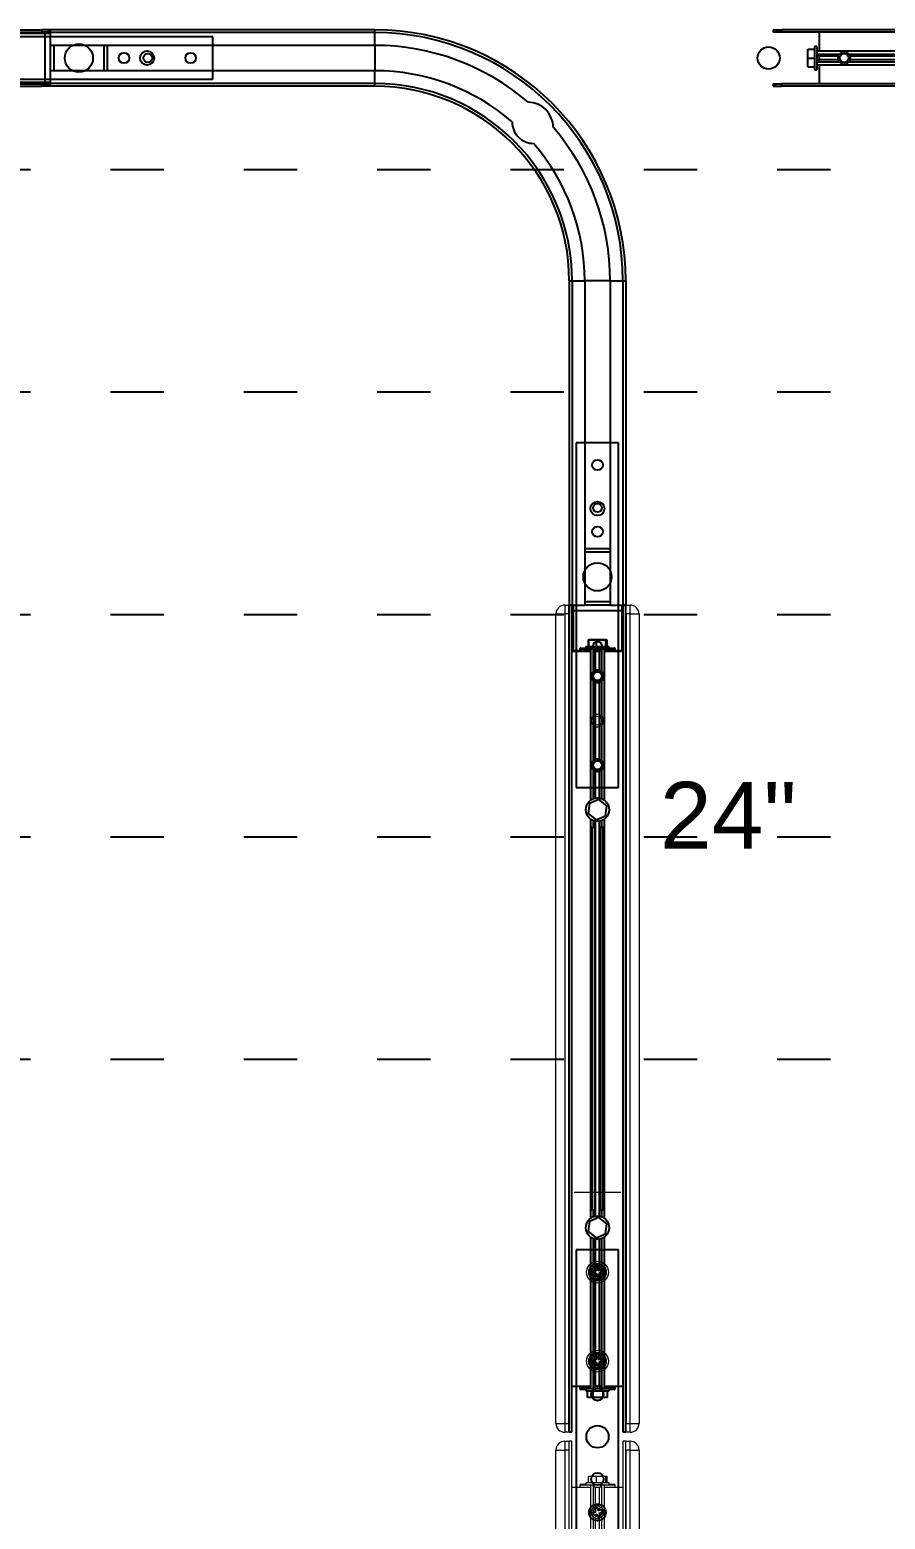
# Model space of a CAD drawing. Header units: inches. Extents: x 9936 to 27102, y -2774 to 11910.
# Drawn here: x 16355 to 16740, y 10258 to 10928 of the extents above; entities that cross this region are included whole.
import ezdxf

# ---------------------------------------------------------------- set-up
doc = ezdxf.new("R2010")
doc.units = ezdxf.units.IN
doc.header["$MEASUREMENT"] = 0
doc.linetypes.add('ACAD_ISO03W100', pattern=[30, 12, -18])
for name, color, linetype in [('Conector lateral', 150, 'Continuous'), ('COTA', 7, 'Continuous'), ('Puente', 244, 'Continuous'), ('RECTO', 20, 'Continuous'), ('TEXTO', 7, 'Continuous')]:
    doc.layers.add(name, color=color, linetype=linetype)
doc.styles.get("Standard").update_dxf_attribs({"font": 'arial.ttf'})
doc.dimstyles.get("Standard").update_dxf_attribs({"dimscale": 150, "dimtxt": 0.18, "dimasz": 0.18, "dimexe": 0.18, "dimexo": 0.0625, "dimgap": 0.09, "dimtad": 0, "dimdec": 0, "dimzin": 0, "dimdsep": 46, "dimtxsty": 'Standard', "dimcen": 0.09, "dimclrd": 1, "dimclre": 1, "dimclrt": 1, "dimadec": 0, "dimazin": 0, "dimtfac": 1, "dimtdec": 0, "dimtofl": 0, "dimtmove": 0, "dimatfit": 3, "dimfxl": 1, "dimtolj": 1, "dimtzin": 0, "dimarcsym": 0})

# ---------------------------------------------------------------- blocks, each defined once
blk = doc.blocks.new('*D73')
at = {"layer": 'Defpoints', "color": 0, "transparency": 16777216}
for p in [(16174.77, 10858.16), (16054.17, 8863.46), (16598.77, 8863.46)]:
    blk.add_point(p, dxfattribs=at)
at = {"layer": 'TEXTO', "color": 1, "lineweight": -2, "transparency": 16777216}
for p, q in [((16165.4, 10858.16), (16027.17, 10858.16)), ((16054.17, 10831.16), (16054.17, 9913.45)), ((16054.17, 8890.46), (16054.17, 9808.16)), ((16589.4, 8863.46), (16027.17, 8863.46))]:
    blk.add_line(p, q, dxfattribs=at)
at = {"layer": 'TEXTO', "color": 1, "transparency": 16777216}
for points in [[(16049.67, 10831.16), (16058.67, 10831.16), (16054.17, 10858.16)], [(16049.67, 8890.46), (16058.67, 8890.46), (16054.17, 8863.46)]]:
    blk.add_solid(points, dxfattribs=at)
at = {"layer": 'TEXTO', "color": 1, "transparency": 16777216, "insert": (16054.17, 9860.81), "char_height": 27, "attachment_point": 5, "rotation": 90}
blk.add_mtext('\\A1;1995', dxfattribs=at)
blk = doc.blocks.new('PUENTE H24 F24')
at = {"layer": 'Puente', "linetype": 'Continuous'}
for p, q in [((6299.67, -10445.32), (6671.67, -10445.32)), ((6299.67, -10446.42), (6671.67, -10446.42)), ((6748.67, -10448.49), (6593.67, -10448.49)), ((6673.14, -10447.02), (6655.17, -10447.02)), ((6671.67, -10445.32), (6671.67, -10446.42)), ((6674.5, -10445.32), (6671.67, -10445.32)), ((6674.5, -10446.42), (6671.67, -10446.42)), ((6673.14, -10469.02), (6673.14, -10447.02)), ((6675.67, -10447.02), (6673.14, -10447.02)), ((6674.5, -10445.32), (6674.5, -10446.42)), ((6675.67, -10445.32), (6674.5, -10445.32)), ((6675.67, -10446.42), (6674.5, -10446.42)), ((6821.47, -10445.32), (6675.67, -10445.32)), ((6675.67, -10446.59), (6675.67, -10445.32)), ((6675.67, -10446.42), (6675.67, -10445.32)), ((6821.47, -10446.59), (6675.67, -10446.59)), ((6675.67, -10452.32), (6675.67, -10446.59)), ((6748.67, -10467.54), (6748.67, -10448.49)), ((6821.47, -10446.59), (6821.47, -10445.32)), ((6821.47, -10452.32), (6821.47, -10446.59)), ((6821.47, -10452.32), (6675.67, -10452.32)), ((6675.67, -10463.72), (6675.67, -10452.32)), ((6677.19, -10463.72), (6677.19, -10452.32)), ((6699.55, -10452.32), (6699.55, -10463.72)), ((6701.07, -10452.32), (6701.07, -10463.72)), ((6821.47, -10452.32), (6821.47, -10463.72)), ((6593.67, -10467.54), (6748.67, -10467.54)), ((6821.47, -10463.72), (6675.67, -10463.72)), ((6675.67, -10469.45), (6675.67, -10463.72)), ((6821.47, -10469.45), (6821.47, -10463.72)), ((6299.67, -10469.62), (6671.67, -10469.62)), ((6299.67, -10470.72), (6671.67, -10470.72)), ((6673.14, -10469.02), (6655.17, -10469.02)), ((6671.67, -10470.72), (6671.67, -10469.62)), ((6671.67, -10469.62), (6674.5, -10469.62)), ((6674.5, -10470.72), (6671.67, -10470.72)), ((6675.67, -10469.02), (6673.14, -10469.02)), ((6674.5, -10469.62), (6674.5, -10470.72)), ((6674.5, -10469.62), (6675.67, -10469.62)), ((6675.67, -10470.72), (6674.5, -10470.72)), ((6821.47, -10469.45), (6675.67, -10469.45)), ((6675.67, -10470.72), (6675.67, -10469.45)), ((6675.67, -10470.72), (6675.67, -10469.62)), ((6821.47, -10470.72), (6675.67, -10470.72)), ((6821.47, -10470.72), (6821.47, -10469.45)), ((6908.97, -10558.22), (6910.24, -10558.22)), ((6908.97, -10558.22), (6908.97, -10704.02)), ((6910.24, -10558.22), (6910.24, -10704.02)), ((6910.24, -10558.22), (6915.97, -10558.22)), ((6915.97, -10558.22), (6915.97, -10704.02)), ((6927.37, -10558.22), (6915.97, -10558.22)), ((6927.37, -10558.22), (6927.37, -10704.02)), ((6927.37, -10558.22), (6933.1, -10558.22)), ((6933.1, -10558.22), (6934.37, -10558.22)), ((6933.1, -10558.22), (6933.1, -10704.02)), ((6934.37, -10558.22), (6934.37, -10704.02)), ((6912.15, -10631.02), (6912.15, -10786.02)), ((6931.2, -10631.02), (6912.15, -10631.02)), ((6931.2, -10786.02), (6931.2, -10631.02)), ((6915.97, -10678.62), (6927.37, -10678.62)), ((6915.97, -10680.14), (6927.37, -10680.14)), ((6927.37, -10702.5), (6915.97, -10702.5)), ((6908.97, -10704.02), (6910.24, -10704.02)), ((6908.97, -11076.02), (6908.97, -10704.02)), ((6910.07, -10704.02), (6908.97, -10704.02)), ((6908.97, -11072.02), (6908.97, -10708.02)), ((6910.07, -11076.02), (6910.07, -10704.02)), ((6910.24, -10704.02), (6915.97, -10704.02)), ((6910.67, -10704.02), (6910.67, -10706.55)), ((6932.67, -10706.55), (6910.67, -10706.55)), ((6910.67, -10706.55), (6910.67, -10724.52)), ((6927.37, -10704.02), (6915.97, -10704.02)), ((6927.37, -10704.02), (6933.1, -10704.02)), ((6932.67, -10704.02), (6932.67, -10706.55)), ((6932.67, -10706.55), (6932.67, -10724.52)), ((6933.1, -10704.02), (6934.37, -10704.02)), ((6934.37, -10704.02), (6933.27, -10704.02)), ((6933.27, -11076.02), (6933.27, -10704.02)), ((6934.37, -11076.02), (6934.37, -10704.02)), ((6934.37, -10708.02), (6934.37, -11072.02)), ((6916.42, -10722.72), (6916.42, -10723.72)), ((6923.68, -10722.72), (6916.42, -10722.72)), ((6917.44, -10719.72), (6917.44, -10722.72)), ((6917.44, -10719.72), (6921.07, -10719.72)), ((6917.71, -10724.52), (6917.71, -10719.52)), ((6917.71, -10719.52), (6925.64, -10719.52)), ((6921.07, -10719.72), (6921.07, -10722.72)), ((6921.07, -10719.72), (6925.3, -10719.72)), ((6926.92, -10722.72), (6923.68, -10722.72)), ((6925.3, -10719.72), (6925.3, -10722.72)), ((6925.3, -10719.72), (6925.9, -10719.72)), ((6925.64, -10719.52), (6925.64, -10724.52)), ((6925.9, -10719.72), (6925.9, -10722.72)), ((6926.92, -10723.72), (6926.92, -10722.72)), ((6918.58, -10724.82), (6910.07, -10724.82)), ((6917.71, -10724.52), (6910.67, -10724.52)), ((6913.67, -10723.82), (6913.67, -10724.82)), ((6918.58, -10723.82), (6913.67, -10723.82)), ((6914.17, -10723.32), (6916.42, -10723.32)), ((6918.58, -10723.72), (6916.42, -10723.72)), ((6918.58, -10723.72), (6918.58, -10791.77)), ((6919.87, -10723.72), (6918.58, -10723.72)), ((6923.46, -10723.72), (6919.87, -10723.72)), ((6919.87, -10733.9), (6919.87, -10723.72)), ((6920.82, -10733.37), (6920.82, -10724.82)), ((6922.52, -10724.82), (6920.82, -10724.82)), ((6922.52, -10733.37), (6922.52, -10724.82)), ((6923.48, -10723.72), (6923.48, -10733.9)), ((6924.76, -10723.72), (6923.48, -10723.72)), ((6926.92, -10723.72), (6924.76, -10723.72)), ((6924.76, -10791.77), (6924.76, -10723.72)), ((6928.37, -10723.82), (6924.76, -10723.82)), ((6933.27, -10724.82), (6924.76, -10724.82)), ((6932.67, -10724.52), (6925.64, -10724.52)), ((6926.92, -10723.32), (6927.95, -10723.32)), ((6927.95, -10723.32), (6929.17, -10723.32)), ((6929.67, -10723.82), (6928.37, -10723.82)), ((6929.67, -10724.82), (6929.67, -10723.82)), ((6919.87, -10773.9), (6919.87, -10738.13)), ((6920.82, -10773.37), (6920.82, -10738.66)), ((6922.52, -10773.37), (6922.52, -10738.66)), ((6923.48, -10738.13), (6923.48, -10773.9)), ((6919.87, -10791.09), (6919.87, -10778.13)), ((6920.82, -10790.83), (6920.82, -10778.66)), ((6922.52, -10790.83), (6922.52, -10778.66)), ((6923.48, -10778.13), (6923.48, -10791.09)), ((6912.15, -10786.02), (6931.2, -10786.02)), ((6918.04, -10793.23), (6917.44, -10797.76)), ((6922.27, -10791.48), (6918.04, -10793.23)), ((6925.9, -10794.27), (6922.27, -10791.48)), ((6925.3, -10798.81), (6925.9, -10794.27)), ((6917.44, -10797.76), (6921.07, -10800.55)), ((6918.58, -10800.26), (6918.58, -10804.02)), ((6919.87, -10804.02), (6919.87, -10800.95)), ((6920.82, -10978.83), (6920.82, -10801.2)), ((6921.07, -10800.55), (6925.3, -10798.81)), ((6922.52, -10978.83), (6922.52, -10801.2)), ((6923.48, -10800.95), (6923.48, -10804.02)), ((6924.76, -10804.02), (6924.76, -10800.26)), ((6918.52, -10804.02), (6918.52, -10976.02)), ((6919.33, -10804.02), (6918.52, -10804.02)), ((6919.33, -10976.02), (6919.33, -10804.02)), ((6920.42, -10804.02), (6919.33, -10804.02)), ((6920.42, -10976.02), (6920.42, -10804.02)), ((6922.92, -10804.02), (6922.92, -10976.02)), ((6924.01, -10804.02), (6922.92, -10804.02)), ((6924.01, -10976.02), (6924.01, -10804.02)), ((6924.82, -10804.02), (6924.01, -10804.02)), ((6924.82, -10976.02), (6924.82, -10804.02)), ((6918.52, -10976.02), (6919.33, -10976.02)), ((6918.58, -10976.02), (6918.58, -10979.77)), ((6919.33, -10976.02), (6920.42, -10976.02)), ((6919.87, -10979.09), (6919.87, -10976.02)), ((6922.92, -10976.02), (6924.01, -10976.02)), ((6923.48, -10976.02), (6923.48, -10979.09)), ((6924.01, -10976.02), (6924.82, -10976.02)), ((6924.76, -10979.77), (6924.76, -10976.02)), ((6918.04, -10981.23), (6917.44, -10985.76)), ((6922.27, -10979.48), (6918.04, -10981.23)), ((6925.9, -10982.27), (6922.27, -10979.48)), ((6925.3, -10986.81), (6925.9, -10982.27)), ((6917.44, -10985.76), (6921.07, -10988.55)), ((6918.58, -10988.26), (6918.58, -11056.32)), ((6919.87, -11001.9), (6919.87, -10988.95)), ((6920.82, -11001.37), (6920.82, -10989.2)), ((6921.07, -10988.55), (6925.3, -10986.81)), ((6922.52, -11001.37), (6922.52, -10989.2)), ((6923.48, -10988.95), (6923.48, -11001.9)), ((6924.76, -11056.32), (6924.76, -10988.26)), ((6919.87, -11041.9), (6919.87, -11006.13)), ((6920.82, -11041.37), (6920.82, -11006.66)), ((6922.52, -11041.37), (6922.52, -11006.66)), ((6923.48, -11006.13), (6923.48, -11041.9)), ((6919.87, -11056.32), (6919.87, -11046.13)), ((6920.82, -11055.22), (6920.82, -11046.66)), ((6922.52, -11055.22), (6922.52, -11046.66)), ((6923.48, -11046.13), (6923.48, -11056.32)), ((6910.07, -11055.22), (6918.58, -11055.22)), ((6913.67, -11055.22), (6913.67, -11056.22)), ((6913.67, -11056.22), (6918.6, -11056.22)), ((6916.42, -11056.72), (6914.17, -11056.72)), ((6916.42, -11056.32), (6916.42, -11057.32)), ((6916.42, -11056.32), (6918.54, -11056.32)), ((6916.42, -11057.32), (6926.92, -11057.32)), ((6917.11, -11060.32), (6917.11, -11057.32)), ((6918.58, -11056.32), (6919.87, -11056.32)), ((6919.69, -11060.32), (6919.69, -11057.32)), ((6919.87, -11056.32), (6923.49, -11056.32)), ((6920.82, -11055.22), (6922.52, -11055.22)), ((6923.48, -11056.32), (6924.76, -11056.32)), ((6924.26, -11060.32), (6924.26, -11057.32)), ((6924.74, -11056.22), (6929.67, -11056.22)), ((6924.76, -11055.22), (6933.27, -11055.22)), ((6924.77, -11056.32), (6926.92, -11056.32)), ((6926.24, -11060.32), (6926.24, -11057.32)), ((6926.92, -11057.32), (6926.92, -11056.32)), ((6929.17, -11056.72), (6926.92, -11056.72)), ((6929.67, -11056.22), (6929.67, -11055.22)), ((6919.69, -11060.32), (6917.11, -11060.32)), ((6924.26, -11060.32), (6919.69, -11060.32)), ((6926.24, -11060.32), (6924.26, -11060.32)), ((6910.07, -11076.02), (6908.97, -11076.02)), ((6934.37, -11076.02), (6933.27, -11076.02))]:
    blk.add_line(p, q, dxfattribs=at)
for centre, radius in [((6688.37, -10458.02), 6.35), ((6719.07, -10458.02), 3.17), ((6708.67, -10458.02), 2.38), ((6719.37, -10458.02), 1.98), ((6738.67, -10458.02), 2.38), ((6921.67, -10641.02), 2.38), ((6921.67, -10660.62), 3.17), ((6921.67, -10660.32), 1.98), ((6921.67, -10671.02), 2.38), ((6921.67, -10691.32), 6.35), ((6921.67, -10722.32), 1.98), ((6921.67, -10736.02), 2.38), ((6921.67, -10736.02), 1.98), ((6921.67, -10776.02), 2.38), ((6921.67, -10776.02), 1.98), ((6921.67, -10796.02), 5.25), ((6921.67, -10984.02), 5.25), ((6921.67, -11004.02), 1.98), ((6921.67, -11044.02), 1.98)]:
    blk.add_circle(centre, radius, dxfattribs=at)
at = {"layer": 'Puente', "color": 252, "true_color": 0x939598}
blk.add_circle((6921.67, -11078.02), 5, dxfattribs=at)
at = {"layer": 'Puente', "linetype": 'Continuous'}
for centre, radius, start, end in [((6821.47, -10558.22), 112.9, 0, 90), ((6821.47, -10558.22), 111.63, 0, 90), ((6821.47, -10558.22), 105.9, 49.36063, 90), ((6821.47, -10558.22), 94.5, 49.1379, 90), ((6821.47, -10558.22), 88.77, 0, 90), ((6821.47, -10558.22), 87.5, 0, 90), ((6890.33, -10489.36), 11.5, 0.55916, 89.44084), ((6892.82, -10486.87), 9.53, 179.28376, 270.71624), ((6821.47, -10558.22), 105.9, 0, 40.63937), ((6821.47, -10558.22), 94.5, 0, 40.8621), ((6914.17, -10723.82), 0.5, 90, 180), ((6921.67, -10723.12), 1.9, 198.40848, 243.47465), ((6921.67, -10723.12), 1.9, 296.52535, 341.59152), ((6929.17, -10723.82), 0.5, 0, 90), ((6921.67, -10736.02), 2.78, 130.46008, 229.53992), ((6921.67, -10736.02), 2.78, 72.21585, 107.78415), ((6921.67, -10736.02), 2.78, 310.46008, 49.53992), ((6921.67, -10736.02), 2.78, 252.21585, 287.78415), ((6921.67, -10776.02), 2.78, 130.46008, 229.53992), ((6921.67, -10776.02), 2.78, 72.21585, 107.78415), ((6921.67, -10776.02), 2.78, 310.46008, 49.53992), ((6921.67, -10776.02), 2.78, 252.21585, 287.78415), ((6921.67, -11004.02), 2.78, 130.46008, 229.53992), ((6921.67, -11004.02), 2.78, 72.21585, 107.78415), ((6921.67, -11004.02), 2.78, 310.46008, 49.53992), ((6921.67, -11004.02), 2.78, 252.21585, 287.78415), ((6921.67, -11044.02), 2.78, 130.46008, 229.53992), ((6921.67, -11044.02), 2.78, 72.21585, 107.78415), ((6921.67, -11044.02), 2.78, 310.46008, 49.53992), ((6921.67, -11044.02), 2.78, 252.21585, 287.78415), ((6914.17, -11056.22), 0.5, 180, 270), ((6921.67, -11056.92), 1.9, 116.52535, 161.59152), ((6921.67, -11056.92), 1.9, 18.40848, 63.47465), ((6929.17, -11056.22), 0.5, 270, 0)]:
    blk.add_arc(centre, radius, start, end, dxfattribs=at)
for points, knots in [([(6919.87, -10733.9), (6919.96, -10733.83), (6920.14, -10733.68), (6920.52, -10733.47), (6920.77, -10733.39), (6920.82, -10733.37)], [0, 0, 0, 0, 0.439174, 0.876749, 1, 1, 1, 1]), ([(6922.52, -10733.37), (6922.71, -10733.45), (6923.09, -10733.6), (6923.36, -10733.8), (6923.46, -10733.89), (6923.48, -10733.9)], [0, 0, 0, 0, 0.444481, 0.887819, 1, 1, 1, 1]), ([(6920.82, -10738.66), (6920.64, -10738.59), (6920.26, -10738.44), (6919.99, -10738.23), (6919.89, -10738.15), (6919.87, -10738.13)], [0, 0, 0, 0, 0.444481, 0.887819, 1, 1, 1, 1]), ([(6923.48, -10738.13), (6923.38, -10738.2), (6923.2, -10738.35), (6922.82, -10738.56), (6922.58, -10738.64), (6922.52, -10738.66)], [0, 0, 0, 0, 0.439174, 0.876749, 1, 1, 1, 1]), ([(6919.87, -10773.9), (6919.96, -10773.83), (6920.14, -10773.68), (6920.52, -10773.47), (6920.77, -10773.39), (6920.82, -10773.37)], [0, 0, 0, 0, 0.439175, 0.876751, 1, 1, 1, 1]), ([(6922.52, -10773.37), (6922.71, -10773.45), (6923.09, -10773.6), (6923.36, -10773.8), (6923.46, -10773.89), (6923.48, -10773.9)], [0, 0, 0, 0, 0.444478, 0.887817, 1, 1, 1, 1]), ([(6920.82, -10778.66), (6920.64, -10778.59), (6920.26, -10778.44), (6919.99, -10778.23), (6919.89, -10778.15), (6919.87, -10778.13)], [0, 0, 0, 0, 0.444478, 0.887817, 1, 1, 1, 1]), ([(6923.48, -10778.13), (6923.38, -10778.2), (6923.2, -10778.35), (6922.82, -10778.56), (6922.58, -10778.64), (6922.52, -10778.66)], [0, 0, 0, 0, 0.439175, 0.876751, 1, 1, 1, 1]), ([(6919.87, -11001.9), (6919.96, -11001.83), (6920.14, -11001.68), (6920.52, -11001.47), (6920.77, -11001.39), (6920.82, -11001.37)], [0, 0, 0, 0, 0.439175, 0.876751, 1, 1, 1, 1]), ([(6922.52, -11001.37), (6922.71, -11001.45), (6923.09, -11001.6), (6923.36, -11001.8), (6923.46, -11001.89), (6923.48, -11001.9)], [0, 0, 0, 0, 0.444478, 0.887817, 1, 1, 1, 1]), ([(6920.82, -11006.66), (6920.64, -11006.59), (6920.26, -11006.44), (6919.99, -11006.23), (6919.89, -11006.15), (6919.87, -11006.13)], [0, 0, 0, 0, 0.444478, 0.887817, 1, 1, 1, 1]), ([(6923.48, -11006.13), (6923.38, -11006.2), (6923.2, -11006.35), (6922.82, -11006.56), (6922.58, -11006.64), (6922.52, -11006.66)], [0, 0, 0, 0, 0.439175, 0.876751, 1, 1, 1, 1]), ([(6919.87, -11041.9), (6919.96, -11041.83), (6920.14, -11041.68), (6920.52, -11041.47), (6920.77, -11041.39), (6920.82, -11041.37)], [0, 0, 0, 0, 0.439174, 0.876749, 1, 1, 1, 1]), ([(6922.52, -11041.37), (6922.71, -11041.45), (6923.09, -11041.6), (6923.36, -11041.8), (6923.46, -11041.89), (6923.48, -11041.9)], [0, 0, 0, 0, 0.444481, 0.887819, 1, 1, 1, 1]), ([(6920.82, -11046.66), (6920.64, -11046.59), (6920.26, -11046.44), (6919.99, -11046.23), (6919.89, -11046.15), (6919.87, -11046.13)], [0, 0, 0, 0, 0.444481, 0.887819, 1, 1, 1, 1]), ([(6923.48, -11046.13), (6923.38, -11046.2), (6923.2, -11046.35), (6922.82, -11046.56), (6922.58, -11046.64), (6922.52, -11046.66)], [0, 0, 0, 0, 0.439174, 0.876749, 1, 1, 1, 1])]:
    blk.add_open_spline(points, degree=3, knots=knots, dxfattribs=at)
at = {"layer": 'Puente', "color": 251, "true_color": 0x636466, "insert": (6942.29, -10783.52), "char_height": 30, "attachment_point": 1}
blk.add_mtext_dynamic_manual_height_columns('\\pi7.47655;24"', width=73.2546, gutter_width=15.88, heights=[30.63], dxfattribs=at)
blk = doc.blocks.new('PUENTE F24 F30')
at = {"layer": 'Puente', "linetype": 'Continuous'}
for p, q in [((6143.67, -9023.36), (6143.67, -9024.46)), ((6143.67, -9023.36), (6144.84, -9023.36)), ((6144.84, -9024.46), (6143.67, -9024.46)), ((6144.84, -9024.46), (6144.84, -9023.36)), ((6144.84, -9023.36), (6147.67, -9023.36)), ((6147.67, -9024.46), (6144.84, -9024.46)), ((6147.67, -9023.36), (6147.67, -9024.46)), ((6671.67, -9023.36), (6147.67, -9023.36)), ((6671.67, -9024.46), (6147.67, -9024.46)), ((6164.47, -9024.46), (6164.47, -9032.97)), ((6159.37, -9036.06), (6159.37, -9032.09)), ((6159.37, -9032.09), (6162.37, -9032.09)), ((6163.37, -9030.81), (6162.37, -9030.81)), ((6162.37, -9030.81), (6162.37, -9041.31)), ((6163.37, -9030.81), (6163.37, -9032.97)), ((6231.43, -9032.97), (6163.37, -9032.97)), ((6163.37, -9032.97), (6163.37, -9034.26)), ((6163.37, -9034.26), (6173.56, -9034.26)), ((6163.37, -9034.26), (6163.37, -9037.86)), ((6173.03, -9035.21), (6164.47, -9035.21)), ((6164.47, -9035.21), (6164.47, -9036.91)), ((6177.79, -9034.26), (6213.56, -9034.26)), ((6213.03, -9035.21), (6178.32, -9035.21)), ((6159.37, -9036.06), (6162.37, -9036.06)), ((6159.37, -9040.02), (6159.37, -9036.06)), ((6159.37, -9040.02), (6162.37, -9040.02)), ((6162.37, -9041.31), (6163.37, -9041.31)), ((6173.56, -9037.86), (6163.37, -9037.86)), ((6163.37, -9037.86), (6163.37, -9039.15)), ((6163.37, -9039.15), (6231.43, -9039.15)), ((6163.37, -9039.15), (6163.37, -9041.31)), ((6173.03, -9036.91), (6164.47, -9036.91)), ((6164.47, -9039.15), (6164.47, -9047.66)), ((6213.56, -9037.86), (6177.79, -9037.86)), ((6213.03, -9036.91), (6178.32, -9036.91)), ((6143.67, -9047.66), (6143.67, -9048.76)), ((6143.67, -9047.66), (6144.84, -9047.66)), ((6144.84, -9048.76), (6144.84, -9047.66)), ((6144.84, -9047.66), (6147.67, -9047.66)), ((6147.67, -9048.76), (6147.67, -9047.66)), ((6671.67, -9047.66), (6147.67, -9047.66)), ((6143.67, -9048.76), (6144.84, -9048.76)), ((6144.84, -9048.76), (6147.67, -9048.76)), ((6671.67, -9048.76), (6147.67, -9048.76))]:
    blk.add_line(p, q, dxfattribs=at)
at = {"layer": 'Puente', "color": 252, "true_color": 0x939598}
blk.add_circle((6141.67, -9036.06), 5, dxfattribs=at)
at = {"layer": 'Puente', "linetype": 'Continuous'}
blk.add_circle((6175.67, -9036.06), 1.98, dxfattribs=at)
for centre, radius, start, end in [((6162.77, -9036.06), 1.9, 26.52535, 71.59152), ((6175.67, -9036.06), 2.78, 162.21585, 197.78415), ((6175.67, -9036.06), 2.78, 40.46008, 139.53992), ((6175.67, -9036.06), 2.78, 342.21585, 17.78415), ((6162.77, -9036.06), 1.9, 288.40848, 333.47465), ((6175.67, -9036.06), 2.78, 220.46008, 319.53992)]:
    blk.add_arc(centre, radius, start, end, dxfattribs=at)
for points, knots in [([(6173.03, -9035.21), (6173.1, -9035.02), (6173.25, -9034.65), (6173.46, -9034.37), (6173.54, -9034.28), (6173.56, -9034.26)], [0, 0, 0, 0, 0.444487, 0.887827, 1, 1, 1, 1]), ([(6177.79, -9034.26), (6177.86, -9034.35), (6178.01, -9034.53), (6178.21, -9034.91), (6178.3, -9035.16), (6178.32, -9035.21)], [0, 0, 0, 0, 0.439168, 0.876745, 1, 1, 1, 1]), ([(6173.56, -9037.86), (6173.48, -9037.77), (6173.34, -9037.59), (6173.13, -9037.21), (6173.05, -9036.96), (6173.03, -9036.91)], [0, 0, 0, 0, 0.439168, 0.876745, 1, 1, 1, 1]), ([(6178.32, -9036.91), (6178.24, -9037.1), (6178.09, -9037.47), (6177.88, -9037.75), (6177.8, -9037.84), (6177.79, -9037.86)], [0, 0, 0, 0, 0.444487, 0.887827, 1, 1, 1, 1])]:
    blk.add_open_spline(points, degree=3, knots=knots, dxfattribs=at)
blk = doc.blocks.new('A$C10B60D47')
at = {"layer": 'Conector lateral', "linetype": 'Continuous'}
for p, q in [((19.05, 168), (0, 168)), ((0, 168), (0, 0)), ((19.05, 0), (19.05, 168)), ((7.22, 157.7), (8.74, 158.33)), ((7.22, 157.7), (7.67, 156.59)), ((7.67, 156.59), (9.2, 157.22)), ((8.11, 159.85), (9.22, 160.31)), ((8.11, 159.85), (8.74, 158.33)), ((9.2, 157.22), (9.83, 155.69)), ((9.22, 160.31), (9.85, 158.78)), ((9.83, 155.69), (10.94, 156.15)), ((9.85, 158.78), (11.38, 159.41)), ((10.31, 157.67), (11.83, 158.3)), ((10.31, 157.67), (10.94, 156.15)), ((11.38, 159.41), (11.83, 158.3)), ((7.22, 117.7), (8.74, 118.33)), ((7.22, 117.7), (7.67, 116.59)), ((7.67, 116.59), (9.2, 117.22)), ((8.11, 119.85), (9.22, 120.31)), ((8.11, 119.85), (8.74, 118.33)), ((9.2, 117.22), (9.83, 115.69)), ((9.22, 120.31), (9.85, 118.78)), ((9.83, 115.69), (10.94, 116.15)), ((9.85, 118.78), (11.38, 119.41)), ((10.31, 117.67), (11.83, 118.3)), ((10.31, 117.67), (10.94, 116.15)), ((11.38, 119.41), (11.83, 118.3)), ((7.22, 49.7), (8.74, 50.33)), ((7.22, 49.7), (7.67, 48.59)), ((7.67, 48.59), (9.2, 49.22)), ((8.11, 51.85), (9.22, 52.31)), ((8.11, 51.85), (8.74, 50.33)), ((9.2, 49.22), (9.83, 47.69)), ((9.22, 52.31), (9.85, 50.78)), ((9.83, 47.69), (10.94, 48.15)), ((9.85, 50.78), (11.38, 51.41)), ((10.31, 49.67), (11.83, 50.3)), ((10.31, 49.67), (10.94, 48.15)), ((11.38, 51.41), (11.83, 50.3)), ((7.22, 9.7), (8.74, 10.33)), ((7.22, 9.7), (7.67, 8.59)), ((7.67, 8.59), (9.2, 9.22)), ((8.11, 11.85), (9.22, 12.31)), ((8.11, 11.85), (8.74, 10.33)), ((9.2, 9.22), (9.83, 7.69)), ((9.22, 12.31), (9.85, 10.78)), ((9.83, 7.69), (10.94, 8.15)), ((9.85, 10.78), (11.38, 11.41)), ((10.31, 9.67), (11.83, 10.3)), ((10.31, 9.67), (10.94, 8.15)), ((11.38, 11.41), (11.83, 10.3)), ((0, 0), (19.05, 0))]:
    blk.add_line(p, q, dxfattribs=at)
for centre, radius in [((9.52, 158), 3.75), ((9.52, 118), 3.75), ((9.52, 103), 2.78), ((9.52, 65), 2.78), ((9.52, 50), 3.75), ((9.52, 10), 3.75)]:
    blk.add_circle(centre, radius, dxfattribs=at)
blk = doc.blocks.new('A$C078876BE')
at = {"layer": 'RECTO', "linetype": 'Continuous', "lineweight": 0}
for p, q in [((20.49, 1863.78), (20.49, 1859.78)), ((20.49, 1863.78), (22.49, 1863.78)), ((22.49, 1491.78), (22.49, 1863.78)), ((23.59, 1863.78), (22.49, 1863.78)), ((23.59, 1491.78), (23.59, 1863.78)), ((46.79, 1491.78), (46.79, 1863.78)), ((47.89, 1863.78), (46.79, 1863.78)), ((47.89, 1863.78), (49.89, 1863.78)), ((47.89, 1491.78), (47.89, 1863.78)), ((49.89, 1859.78), (49.89, 1863.78)), ((16.49, 1859.78), (20.49, 1859.78)), ((16.49, 1495.78), (16.49, 1859.78)), ((20.49, 1859.78), (20.49, 1495.78)), ((22.49, 1859.78), (20.49, 1859.78)), ((22.49, 1495.78), (22.49, 1859.78)), ((47.89, 1859.78), (47.89, 1495.78)), ((49.89, 1859.78), (47.89, 1859.78)), ((49.89, 1495.78), (49.89, 1859.78)), ((49.89, 1859.78), (53.89, 1859.78)), ((53.89, 1859.78), (53.89, 1495.78)), ((32.1, 1842.98), (23.59, 1842.98)), ((27.19, 1843.98), (27.19, 1842.98)), ((32.1, 1843.98), (27.19, 1843.98)), ((27.69, 1844.48), (29.94, 1844.48)), ((29.94, 1845.08), (29.94, 1844.08)), ((37.19, 1845.08), (29.94, 1845.08)), ((32.1, 1844.08), (29.94, 1844.08)), ((30.96, 1848.08), (30.96, 1845.08)), ((30.96, 1848.08), (34.59, 1848.08)), ((32.1, 1844.08), (32.1, 1776.03)), ((33.38, 1844.08), (32.1, 1844.08)), ((36.99, 1844.08), (33.38, 1844.08)), ((33.38, 1833.9), (33.38, 1844.08)), ((34.34, 1834.43), (34.34, 1842.98)), ((36.04, 1842.98), (34.34, 1842.98)), ((34.59, 1848.08), (34.59, 1845.08)), ((34.59, 1848.08), (38.82, 1848.08)), ((36.04, 1834.43), (36.04, 1842.98)), ((36.99, 1844.08), (36.99, 1833.9)), ((38.28, 1844.08), (36.99, 1844.08)), ((40.44, 1845.08), (37.19, 1845.08)), ((40.44, 1844.08), (38.28, 1844.08)), ((38.28, 1776.03), (38.28, 1844.08)), ((41.88, 1843.98), (38.28, 1843.98)), ((46.79, 1842.98), (38.28, 1842.98)), ((38.82, 1848.08), (38.82, 1845.08)), ((38.82, 1848.08), (39.42, 1848.08)), ((39.42, 1848.08), (39.42, 1845.08)), ((40.44, 1844.08), (40.44, 1845.08)), ((40.44, 1844.48), (41.47, 1844.48)), ((41.47, 1844.48), (42.69, 1844.48)), ((43.19, 1843.98), (41.88, 1843.98)), ((43.19, 1842.98), (43.19, 1843.98)), ((33.38, 1813.9), (33.38, 1829.67)), ((34.34, 1814.43), (34.34, 1829.14)), ((36.04, 1814.43), (36.04, 1829.14)), ((36.99, 1829.67), (36.99, 1813.9)), ((33.38, 1793.9), (33.38, 1809.67)), ((34.34, 1794.43), (34.34, 1809.14)), ((36.04, 1794.43), (36.04, 1809.14)), ((36.99, 1809.67), (36.99, 1793.9)), ((33.38, 1776.71), (33.38, 1789.67)), ((34.34, 1776.96), (34.34, 1789.14)), ((36.04, 1776.96), (36.04, 1789.14)), ((36.99, 1789.67), (36.99, 1776.71)), ((35.79, 1776.32), (31.56, 1774.57)), ((39.42, 1773.53), (35.79, 1776.32)), ((31.56, 1774.57), (30.96, 1770.03)), ((30.96, 1770.03), (34.59, 1767.24)), ((34.59, 1767.24), (38.82, 1768.99)), ((38.82, 1768.99), (39.42, 1773.53)), ((32.04, 1763.78), (32.04, 1599.78)), ((32.85, 1763.78), (32.04, 1763.78)), ((32.1, 1767.54), (32.1, 1763.78)), ((33.94, 1763.78), (32.85, 1763.78)), ((32.85, 1599.78), (32.85, 1763.78)), ((33.38, 1763.78), (33.38, 1766.85)), ((33.94, 1599.78), (33.94, 1763.78)), ((34.34, 1599.78), (34.34, 1766.6)), ((36.04, 1599.78), (36.04, 1766.6)), ((36.44, 1763.78), (36.44, 1599.78)), ((37.53, 1763.78), (36.44, 1763.78)), ((36.99, 1766.85), (36.99, 1763.78)), ((38.34, 1763.78), (37.53, 1763.78)), ((37.53, 1599.78), (37.53, 1763.78)), ((38.28, 1763.78), (38.28, 1767.54)), ((38.34, 1599.78), (38.34, 1763.78)), ((24.69, 1599.78), (28.23, 1599.78)), ((28.23, 1599.78), (42.14, 1599.78)), ((42.14, 1599.78), (45.69, 1599.78)), ((34.59, 1564.38), (33.19, 1564.38)), ((33.19, 1564.38), (33.19, 1563.18)), ((34.59, 1563.18), (33.19, 1563.18)), ((35.79, 1565.78), (34.59, 1565.78)), ((34.59, 1565.78), (34.59, 1564.38)), ((34.59, 1563.18), (34.59, 1561.78)), ((35.79, 1561.78), (34.59, 1561.78)), ((35.79, 1565.78), (35.79, 1564.38)), ((37.19, 1564.38), (35.79, 1564.38)), ((37.19, 1563.18), (35.79, 1563.18)), ((35.79, 1563.18), (35.79, 1561.78)), ((37.19, 1564.38), (37.19, 1563.18)), ((34.59, 1524.38), (33.19, 1524.38)), ((33.19, 1524.38), (33.19, 1523.18)), ((34.59, 1523.18), (33.19, 1523.18)), ((35.79, 1525.78), (34.59, 1525.78)), ((34.59, 1525.78), (34.59, 1524.38)), ((34.59, 1523.18), (34.59, 1521.78)), ((35.79, 1521.78), (34.59, 1521.78)), ((35.79, 1525.78), (35.79, 1524.38)), ((37.19, 1524.38), (35.79, 1524.38)), ((37.19, 1523.18), (35.79, 1523.18)), ((35.79, 1523.18), (35.79, 1521.78)), ((37.19, 1524.38), (37.19, 1523.18)), ((23.59, 1512.58), (24.69, 1512.58)), ((33.21, 1507.48), (32.99, 1507.48)), ((33.21, 1507.48), (33.21, 1510.4)), ((37.38, 1507.48), (33.21, 1507.48)), ((33.3, 1510.48), (37.06, 1510.48)), ((45.69, 1512.58), (46.79, 1512.58)), ((16.49, 1495.78), (20.49, 1495.78)), ((20.49, 1495.78), (22.49, 1495.78)), ((20.49, 1495.78), (20.49, 1491.78)), ((47.89, 1495.78), (49.89, 1495.78)), ((49.89, 1495.78), (53.89, 1495.78)), ((49.89, 1491.78), (49.89, 1495.78)), ((22.49, 1491.78), (20.49, 1491.78)), ((20.49, 1487.78), (20.49, 1483.78)), ((20.49, 1487.78), (22.49, 1487.78)), ((23.59, 1491.78), (22.49, 1491.78)), ((22.49, 1115.78), (22.49, 1487.78)), ((23.59, 1487.78), (22.49, 1487.78)), ((23.59, 1115.78), (23.59, 1487.78)), ((47.89, 1491.78), (46.79, 1491.78)), ((46.79, 1115.78), (46.79, 1487.78)), ((47.89, 1487.78), (46.79, 1487.78)), ((49.89, 1491.78), (47.89, 1491.78)), ((47.89, 1487.78), (49.89, 1487.78)), ((47.89, 1115.78), (47.89, 1487.78)), ((49.89, 1483.78), (49.89, 1487.78)), ((16.49, 1483.78), (20.49, 1483.78)), ((16.49, 1119.78), (16.49, 1483.78)), ((20.49, 1483.78), (20.49, 1119.78)), ((22.49, 1483.78), (20.49, 1483.78)), ((22.49, 1119.78), (22.49, 1483.78)), ((47.89, 1483.78), (47.89, 1119.78)), ((49.89, 1483.78), (47.89, 1483.78)), ((49.89, 1119.78), (49.89, 1483.78)), ((49.89, 1483.78), (53.89, 1483.78)), ((53.89, 1483.78), (53.89, 1119.78)), ((32.1, 1466.98), (23.59, 1466.98)), ((27.19, 1467.98), (27.19, 1466.98)), ((32.1, 1467.98), (27.19, 1467.98)), ((27.69, 1468.48), (29.94, 1468.48)), ((29.94, 1469.08), (29.94, 1468.08)), ((37.19, 1469.08), (29.94, 1469.08)), ((32.1, 1468.08), (29.94, 1468.08)), ((30.96, 1472.08), (30.96, 1469.08)), ((30.96, 1472.08), (34.59, 1472.08)), ((32.1, 1468.08), (32.1, 1400.03)), ((33.38, 1468.08), (32.1, 1468.08)), ((36.99, 1468.08), (33.38, 1468.08)), ((33.38, 1457.9), (33.38, 1468.08)), ((34.34, 1458.43), (34.34, 1466.98)), ((36.04, 1466.98), (34.34, 1466.98)), ((34.59, 1472.08), (34.59, 1469.08)), ((34.59, 1472.08), (38.82, 1472.08)), ((36.04, 1458.43), (36.04, 1466.98)), ((36.99, 1468.08), (36.99, 1457.9)), ((38.28, 1468.08), (36.99, 1468.08)), ((40.44, 1469.08), (37.19, 1469.08)), ((40.44, 1468.08), (38.28, 1468.08)), ((38.28, 1400.03), (38.28, 1468.08)), ((41.88, 1467.98), (38.28, 1467.98)), ((46.79, 1466.98), (38.28, 1466.98)), ((38.82, 1472.08), (38.82, 1469.08)), ((38.82, 1472.08), (39.42, 1472.08)), ((39.42, 1472.08), (39.42, 1469.08)), ((40.44, 1468.08), (40.44, 1469.08)), ((40.44, 1468.48), (41.47, 1468.48)), ((41.47, 1468.48), (42.69, 1468.48)), ((43.19, 1467.98), (41.88, 1467.98)), ((43.19, 1466.98), (43.19, 1467.98)), ((33.38, 1437.9), (33.38, 1453.67)), ((36.99, 1453.67), (36.99, 1437.9)), ((34.34, 1438.43), (34.34, 1453.14)), ((36.04, 1438.43), (36.04, 1453.14))]:
    blk.add_line(p, q, dxfattribs=at)
for centre, radius in [((35.19, 1831.78), 1.98), ((35.19, 1811.78), 1.98), ((35.19, 1791.78), 1.98), ((35.19, 1771.78), 5.25), ((35.19, 1563.78), 4.89), ((35.19, 1563.78), 3.96), ((35.19, 1523.78), 4.89), ((35.19, 1523.78), 3.97), ((35.19, 1508.78), 2.55), ((35.19, 1455.78), 1.98)]:
    blk.add_circle(centre, radius, dxfattribs=at)
at = {"layer": 'RECTO', "color": 252, "true_color": 0x939598}
blk.add_circle((35.19, 1489.78), 5, dxfattribs=at)
at = {"layer": 'RECTO', "linetype": 'Continuous', "lineweight": 0}
for centre, radius, start, end in [((20.49, 1859.78), 4, 90, 180), ((49.89, 1859.78), 4, 0, 90), ((27.69, 1843.98), 0.5, 90, 180), ((35.19, 1844.68), 1.9, 198.40848, 243.47465), ((35.19, 1844.68), 1.9, 296.52535, 341.59152), ((42.69, 1843.98), 0.5, 0, 90), ((35.19, 1831.78), 2.78, 130.46008, 229.53992), ((35.19, 1831.78), 2.78, 72.21585, 107.78415), ((35.19, 1831.78), 2.78, 252.21585, 287.78415), ((35.19, 1831.78), 2.78, 310.46008, 49.53992), ((35.19, 1811.78), 2.78, 130.46008, 229.53992), ((35.19, 1811.78), 2.78, 72.21585, 107.78415), ((35.19, 1811.78), 2.78, 252.21585, 287.78415), ((35.19, 1811.78), 2.78, 310.46008, 49.53992), ((35.19, 1791.78), 2.78, 130.46008, 229.53992), ((35.19, 1791.78), 2.78, 72.21585, 107.78415), ((35.19, 1791.78), 2.78, 252.21585, 287.78415), ((35.19, 1791.78), 2.78, 310.46008, 49.53992), ((20.49, 1495.78), 4, 180, 270), ((49.89, 1495.78), 4, 270, 0), ((20.49, 1483.78), 4, 90, 180), ((49.89, 1483.78), 4, 0, 90), ((27.69, 1467.98), 0.5, 90, 180), ((35.19, 1468.68), 1.9, 198.40848, 243.47465), ((35.19, 1468.68), 1.9, 296.52535, 341.59152), ((42.69, 1467.98), 0.5, 0, 90), ((35.19, 1455.78), 2.78, 130.46008, 229.53992), ((35.19, 1455.78), 2.78, 72.21585, 107.78415), ((35.19, 1455.78), 2.78, 310.46008, 49.53992), ((35.19, 1455.78), 2.78, 252.21585, 287.78415)]:
    blk.add_arc(centre, radius, start, end, dxfattribs=at)
for points, knots in [([(33.38, 1833.9), (33.48, 1833.97), (33.66, 1834.12), (34.04, 1834.32), (34.28, 1834.41), (34.34, 1834.43)], [0, 0, 0, 0, 0.43917, 0.876748, 1, 1, 1, 1]), ([(34.34, 1829.14), (34.15, 1829.21), (33.77, 1829.36), (33.5, 1829.57), (33.4, 1829.65), (33.38, 1829.67)], [0, 0, 0, 0, 0.444483, 0.887823, 1, 1, 1, 1]), ([(36.04, 1834.43), (36.22, 1834.35), (36.6, 1834.2), (36.87, 1833.99), (36.97, 1833.91), (36.99, 1833.9)], [0, 0, 0, 0, 0.444483, 0.887823, 1, 1, 1, 1]), ([(36.99, 1829.67), (36.9, 1829.6), (36.72, 1829.45), (36.34, 1829.24), (36.09, 1829.16), (36.04, 1829.14)], [0, 0, 0, 0, 0.43917, 0.876748, 1, 1, 1, 1]), ([(33.38, 1813.9), (33.48, 1813.97), (33.66, 1814.12), (34.04, 1814.32), (34.28, 1814.41), (34.34, 1814.43)], [0, 0, 0, 0, 0.43917, 0.876748, 1, 1, 1, 1]), ([(34.34, 1809.14), (34.15, 1809.21), (33.77, 1809.36), (33.5, 1809.57), (33.4, 1809.65), (33.38, 1809.67)], [0, 0, 0, 0, 0.444483, 0.887823, 1, 1, 1, 1]), ([(36.04, 1814.43), (36.22, 1814.35), (36.6, 1814.2), (36.87, 1813.99), (36.97, 1813.91), (36.99, 1813.9)], [0, 0, 0, 0, 0.4444826, 0.8878231, 1, 1, 1, 1]), ([(36.99, 1809.67), (36.9, 1809.6), (36.72, 1809.45), (36.34, 1809.24), (36.09, 1809.16), (36.04, 1809.14)], [0, 0, 0, 0, 0.43917, 0.876748, 1, 1, 1, 1]), ([(33.38, 1793.9), (33.48, 1793.97), (33.66, 1794.12), (34.04, 1794.32), (34.28, 1794.41), (34.34, 1794.43)], [0, 0, 0, 0, 0.43917, 0.876748, 1, 1, 1, 1]), ([(34.34, 1789.14), (34.15, 1789.21), (33.77, 1789.36), (33.5, 1789.57), (33.4, 1789.65), (33.38, 1789.67)], [0, 0, 0, 0, 0.444483, 0.887823, 1, 1, 1, 1]), ([(36.04, 1794.43), (36.22, 1794.35), (36.6, 1794.2), (36.87, 1793.99), (36.97, 1793.91), (36.99, 1793.9)], [0, 0, 0, 0, 0.444483, 0.887823, 1, 1, 1, 1]), ([(36.99, 1789.67), (36.9, 1789.6), (36.72, 1789.45), (36.34, 1789.24), (36.09, 1789.16), (36.04, 1789.14)], [0, 0, 0, 0, 0.43917, 0.876748, 1, 1, 1, 1]), ([(33.38, 1457.9), (33.48, 1457.97), (33.66, 1458.12), (34.04, 1458.32), (34.28, 1458.41), (34.34, 1458.43)], [0, 0, 0, 0, 0.43917, 0.876748, 1, 1, 1, 1]), ([(34.34, 1453.14), (34.15, 1453.21), (33.77, 1453.36), (33.5, 1453.57), (33.4, 1453.65), (33.38, 1453.67)], [0, 0, 0, 0, 0.444483, 0.887823, 1, 1, 1, 1]), ([(36.04, 1458.43), (36.22, 1458.35), (36.6, 1458.2), (36.87, 1457.99), (36.97, 1457.91), (36.99, 1457.9)], [0, 0, 0, 0, 0.444483, 0.887823, 1, 1, 1, 1]), ([(36.99, 1453.67), (36.9, 1453.6), (36.72, 1453.45), (36.34, 1453.24), (36.09, 1453.16), (36.04, 1453.14)], [0, 0, 0, 0, 0.43917, 0.876748, 1, 1, 1, 1])]:
    blk.add_open_spline(points, degree=3, knots=knots, dxfattribs=at)
at = {"layer": 'RECTO'}
blk.add_blockref('A$C10B60D47', (25.66, 1405.78), dxfattribs=at)

msp = doc.modelspace()

# ---------------------------------------------------------------- linework, layer by layer
at = {"layer": 'COTA', "color": 251, "linetype": 'ACAD_ISO03W100', "ltscale": 2, "true_color": 0x636466}
for p, q in [((14591.636, 10865.286), (18563.941, 10865.286)), ((14591.636, 10765.286), (18563.941, 10765.286)), ((14591.636, 10665.286), (18563.941, 10665.286)), ((14591.636, 10565.286), (18563.941, 10565.286)), ((14591.636, 10465.286), (18563.941, 10465.286))]:
    msp.add_line(p, q, dxfattribs=at)

# ---------------------------------------------------------------- block references
at = {"layer": 'Puente'}
for name, p in [('PUENTE F24 F30', (10546.081, 19951.517)), ('PUENTE H24 F24', (9689.101, 21373.473))]:
    msp.add_blockref(name, p, dxfattribs=at)
at = {"layer": 'TEXTO'}
msp.add_blockref('A$C078876BE', (16575.586, 8805.674), dxfattribs=at)

# ---------------------------------------------------------------- dimensions: what is measured, and where the dimension line sits
dim = msp.add_linear_dim(base=(16054.175, 8863.458), p1=(16174.773, 10858.158), p2=(16598.773, 8863.458), angle=90, dimstyle='Standard', dxfattribs=at)
dim.commit()
dim.dimension.update_dxf_attribs({"geometry": '*D73', "text_midpoint": (16054.175, 9860.808)})

doc.saveas('drawing.dxf')
